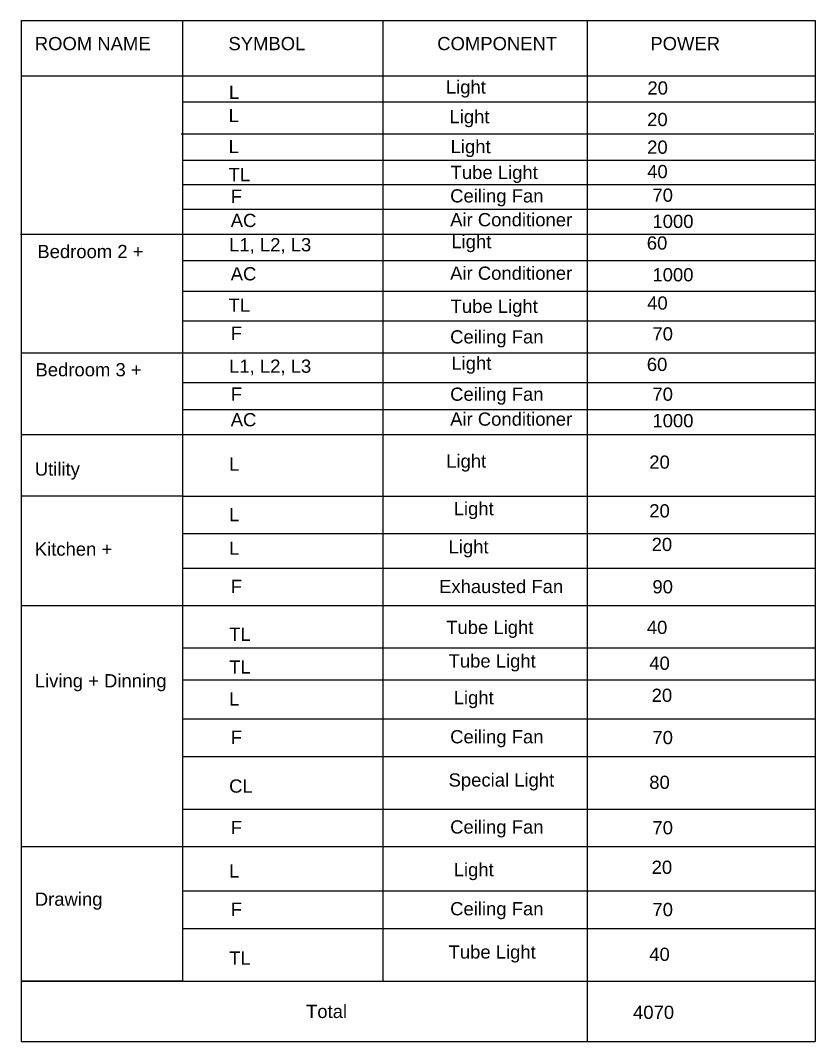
# Model space of a CAD drawing. Header units: inches. Extents: x 401 to 2892, y -266 to 1416.
# Drawn here: x 1989 to 2892, y -204 to 955 of the extents above; entities that cross this region are included whole.
import ezdxf

# ---------------------------------------------------------------- set-up
doc = ezdxf.new("R2010")
doc.units = ezdxf.units.IN
doc.header["$MEASUREMENT"] = 0
doc.styles.get("Standard").update_dxf_attribs({"font": 'arial.ttf'})

msp = doc.modelspace()

# ---------------------------------------------------------------- linework, layer by layer
for p, q in [((1989.5, 955.4), (1989.5, 262.2)), ((1989.5, 955.4), (2891.1, 955.4)), ((2172.5, 955.4), (2172.5, 262.2)), ((2400.1, 955.4), (2400.1, 262.2)), ((2632.2, 955.4), (2632.2, 262.2)), ((2891.1, 955.4), (2891.1, 262.2)), ((1989.5, 892.4), (2891.1, 892.4)), ((2173, 863), (2891.6, 863)), ((2171, 826.7), (2889.6, 826.7)), ((2172.3, 796.6), (2890.9, 796.6)), ((1988.6, 712.8), (2890.1, 712.8)), ((2172.5, 682.9), (2891.1, 682.9)), ((1989.5, 578.1), (2891.1, 578.1)), ((2172.5, 544.3), (2891.1, 544.3)), ((1989.5, 485.3), (2891.1, 485.3)), ((2172.5, 415.1), (1989.5, 415.1)), ((2172.5, 415.1), (2891.1, 415.1)), ((2172.5, 372.7), (2891.1, 372.7)), ((2172.5, 333.5), (2891.1, 333.5)), ((1989.5, 290.9), (2891.1, 290.9)), ((1989.5, 262.2), (1989.5, 42.8)), ((2172.5, 262.2), (2172.5, -3.7)), ((2400.1, 262.2), (2400.1, -28.3)), ((2632.2, 262.2), (2632.2, -32)), ((2891.1, 262.2), (2891.1, -13.1)), ((2172.5, 243), (2891.1, 243)), ((2172.5, 206.8), (2891.1, 206.8)), ((2172.5, 162.3), (2891.1, 162.3)), ((2172.5, 119.7), (2891.1, 119.7)), ((2172.5, 59.6), (2891.1, 59.6)), ((1989.5, 42.8), (1989.5, -99.1)), ((1989.5, 17.3), (2891.1, 17.3)), ((2172.5, -3.7), (2172.5, -135.7)), ((2891.1, -13.1), (2891.1, -136.1)), ((2172.5, -33), (2891.1, -33)), ((2400.1, -28.3), (2400.1, -135.7)), ((2632.2, -32), (2632.2, -154)), ((2172.5, -75.7), (2891.1, -75.7)), ((1989.5, -135.7), (2891.1, -135.7)), ((1989.5, -135.7), (1989.5, -204.1)), ((2172.5, -135.7), (2891.1, -135.7)), ((2632.2, -135.7), (2632.2, -204.1)), ((2891.1, -135.7), (2891.1, -204.1)), ((1989.5, -204.1), (2891.1, -204.1))]:
    msp.add_line(p, q)
at = {"color": 0}
for p, q in [((2172.5, 769.2), (2891.1, 769.2)), ((2172.5, 741.2), (2891.1, 741.2)), ((2172.5, 648.1), (2891.1, 648.1)), ((2172.5, 614.3), (2891.1, 614.3)), ((2172.5, 513.5), (2891.1, 513.5))]:
    msp.add_line(p, q, dxfattribs=at)
at = {"color": 0, "linetype": 'ByBlock'}
for p in [(1989.5, -99.1), (2172.5, -135.7)]:
    msp.add_line(p, (1989.5, -135.7), dxfattribs=at)

# ---------------------------------------------------------------- texts
at = {"char_height": 15, "attachment_point": 1}
for s, insert in [('ROOM NAME', (2004.9, 936.6)), ('SYMBOL', (2224.8, 936.6)), ('COMPONENT', (2461.9, 936.6)), ('POWER', (2703.9, 936.6)), ('L', (2225.4, 881.3)), ('Light', (2471.7, 887.3)), ('20', (2700.6, 886.2)), ('L', (2225, 854.9)), (' Light', (2470, 853.6)), ('20', (2700.3, 850.4)), ('L', (2225, 819.7)), (' Light', (2471.3, 819.7)), ('20', (2700.3, 819)), (' Tube Light', (2471.3, 790.3)), ('40', (2700.3, 791.3)), ('TL', (2225, 787.8)), ('F', (2227.4, 763.2)), ('Ceiling Fan', (2476.6, 763.7)), ('70', (2706.3, 764.5)), ('AC', (2227.4, 735.8)), ('Air Conditioner', (2476.6, 736.6)), ('1000', (2706.3, 734.7)), ('L1, L2, L3', (2225.6, 708.2)), (' Light', (2472.1, 711.7)), ('60', (2699.9, 710.2)), ('Bedroom 2 +', (2007.8, 700.5)), ('AC', (2227.4, 675.2)), ('Air Conditioner', (2476.6, 675.9)), ('1000', (2706.3, 674.1)), ('TL', (2225, 639.5)), (' Tube Light', (2471.3, 638.3)), ('40', (2700.3, 642)), ('F', (2227.4, 607.7)), ('Ceiling Fan', (2476.6, 603.6)), ('70', (2706.3, 607)), ('L1, L2, L3', (2225.6, 570.3)), (' Light', (2472.1, 573.7)), ('60', (2699.9, 572.3)), ('Bedroom 3 +', (2005.7, 566.3)), ('F', (2227.4, 538.6)), ('Ceiling Fan', (2476.6, 538.5)), ('70', (2706.3, 538.5)), ('Air Conditioner', (2476.6, 510.2)), ('AC', (2227.4, 509.5)), ('1000', (2706.3, 508.4)), ('Utility', (2004.9, 453.5)), ('L', (2225.6, 459.1)), ('Light', (2472.1, 462.5)), ('20', (2702.7, 461.4)), (' Light', (2474.8, 408.6)), ('20', (2702.7, 406)), ('L', (2225.6, 401.7)), ('Kitchen + ', (2004.9, 362.6)), ('L', (2225.6, 363.7)), ('Light', (2474.8, 365.2)), ('20', (2705.4, 367.9)), ('F', (2227.4, 320.2)), ('Exhausted Fan', (2464, 320.1)), ('90', (2706.3, 319.8)), ('Tube Light', (2472.1, 273.7)), ('40', (2699.9, 273.7)), ('TL', (2225.6, 265.9)), ('Tube Light', (2474.8, 235.6)), ('40', (2702.7, 233)), ('TL', (2225.6, 228.7)), ('Living + Dinning', (2004.9, 213.1)), ('L', (2225.6, 192.4)), (' Light', (2474.8, 193.9)), ('20', (2705.4, 196.6)), ('F', (2227.4, 148.9)), ('Ceiling Fan', (2476.6, 149.5)), ('70', (2706.3, 148.6)), ('CL', (2225.6, 93.5)), ('Special Light', (2474.8, 100.4)), ('80', (2702.7, 97.8)), ('F', (2227.4, 46.5)), ('Ceiling Fan', (2476.6, 47.1)), ('70', (2706.3, 46.2)), ('20', (2705.4, 1.3)), ('L', (2225.6, -2.9)), (' Light', (2474.8, -1.4)), ('Drawing', (2004.9, -34.9)), ('Ceiling Fan', (2476.6, -45.8)), ('F', (2227.4, -46.4)), ('70', (2706.3, -46.7)), ('TL', (2225.6, -101.8)), ('Tube Light', (2474.8, -94.9)), ('40', (2702.7, -97.5)), ('Total', (2312.9, -162.4)), ('4070', (2684.3, -163.4))]:
    msp.add_mtext_dynamic_manual_height_columns(s, width=147.379, gutter_width=1, heights=[0.621], dxfattribs=dict(at, insert=insert))

doc.saveas('drawing.dxf')
